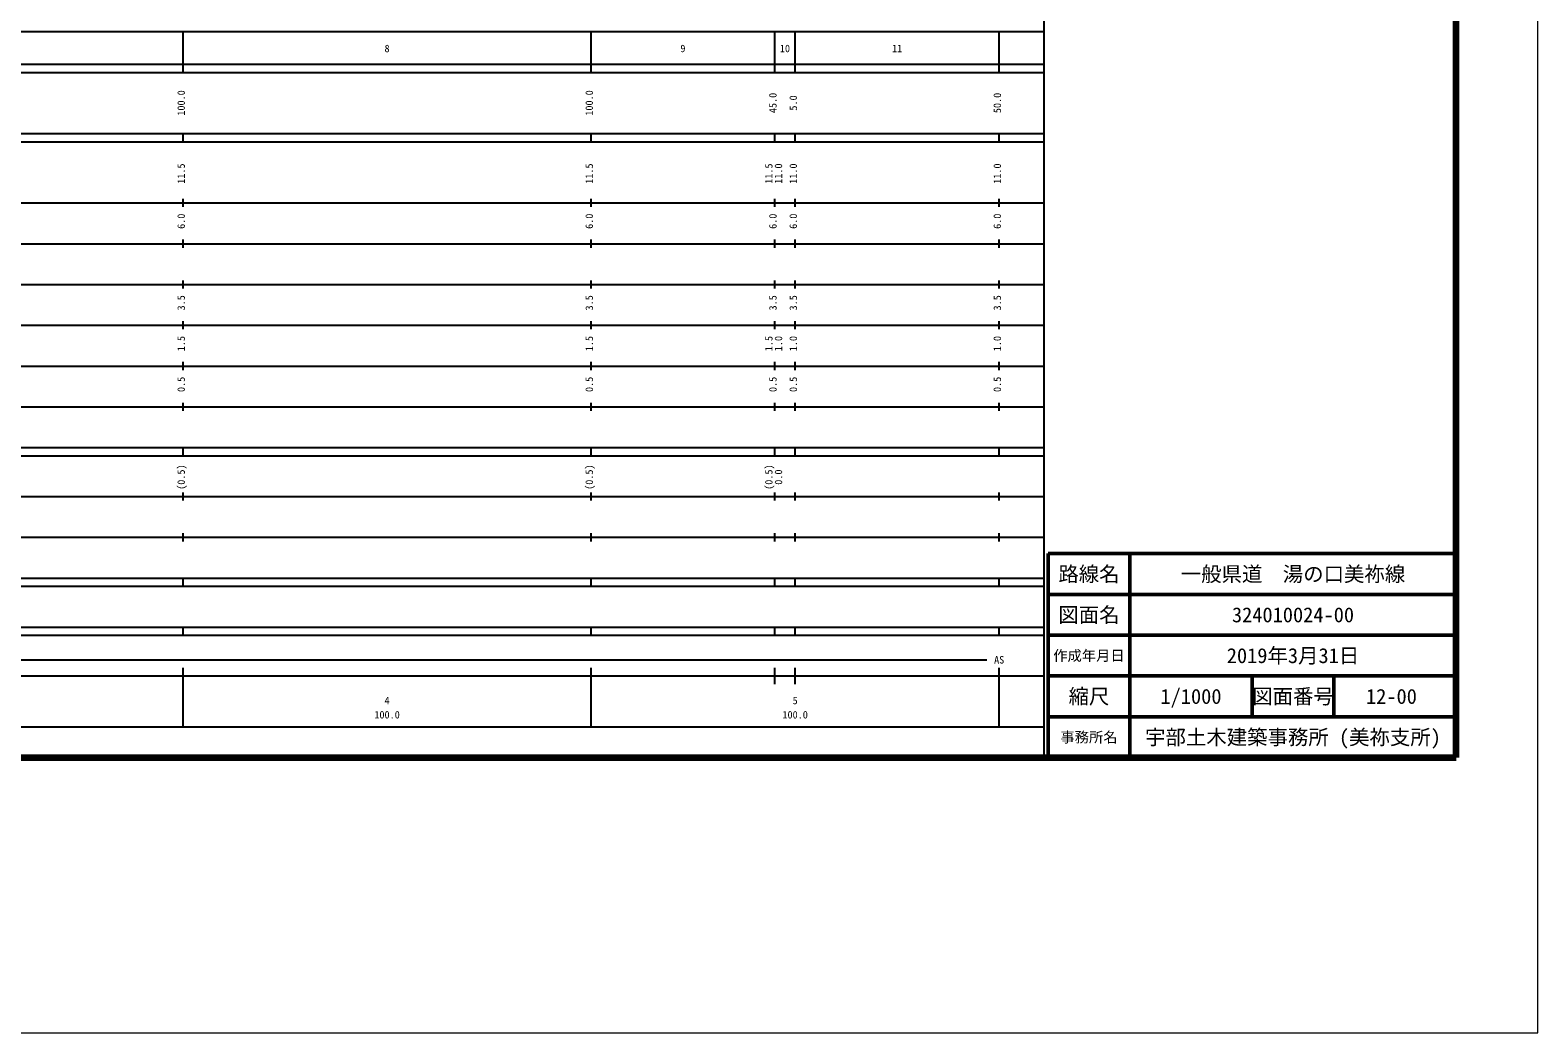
# Model space of a CAD drawing. Units: millimetres on the paper, enlarged 1000 times. Extents: x 0 to 700000, y -47500 to 447500.
# Drawn here: x 330536 to 700000, y -47500 to 198357 of the extents above; entities that cross this region are included whole.
import ezdxf
from ezdxf.enums import TextEntityAlignment as Align

# ---------------------------------------------------------------- set-up
doc = ezdxf.new("R2010")
doc.units = ezdxf.units.MM
doc.header["$LTSCALE"] = 1000
for name, color, linetype, lineweight in [('M-TTL-BAND', 7, 'Continuous', 25), ('M-TTL-LINE', 7, 'Continuous', 50), ('S-TTL', 7, 'Continuous', 25), ('作業レイヤ1', 7, 'Continuous', 13)]:
    doc.layers.add(name, color=color, linetype=linetype, lineweight=lineweight)
doc.layers.add('M-TTL-TXT', color=7, linetype='Continuous')
doc.styles.add('ＭＳ ゴシック', font='')
doc.styles.get('ＭＳ ゴシック').set_extended_font_data('MS Gothic')

msp = doc.modelspace()

# ---------------------------------------------------------------- linework, layer by layer
at = {"layer": 'M-TTL-BAND'}
for p, q in [((579000, 20000), (579000, 370000)), ((68000, 198000), (579000, 198000)), ((368000, 188000), (368000, 198000)), ((468000, 188000), (468000, 198000)), ((513000, 188000), (513000, 198000)), ((518000, 188000), (518000, 198000)), ((568000, 188000), (568000, 198000)), ((40000, 190000), (579000, 190000)), ((40000, 188000), (579000, 188000)), ((40000, 173000), (579000, 173000)), ((40000, 171000), (579000, 171000)), ((368000, 171000), (368000, 173000)), ((468000, 171000), (468000, 173000)), ((513000, 171000), (513000, 173000)), ((518000, 171000), (518000, 173000)), ((568000, 171000), (568000, 173000)), ((40000, 156000), (579000, 156000)), ((368000, 155000), (368000, 157000)), ((468000, 155000), (468000, 157000)), ((513000, 155000), (513000, 157000)), ((518000, 155000), (518000, 157000)), ((568000, 155000), (568000, 157000)), ((46000, 146000), (579000, 146000)), ((368000, 145000), (368000, 147000)), ((468000, 145000), (468000, 147000)), ((513000, 145000), (513000, 147000)), ((518000, 145000), (518000, 147000)), ((568000, 145000), (568000, 147000)), ((368000, 135000), (368000, 137000)), ((468000, 135000), (468000, 137000)), ((513000, 135000), (513000, 137000)), ((518000, 135000), (518000, 137000)), ((568000, 135000), (568000, 137000)), ((52000, 136000), (579000, 136000)), ((46000, 126000), (579000, 126000)), ((368000, 125000), (368000, 127000)), ((468000, 125000), (468000, 127000)), ((513000, 125000), (513000, 127000)), ((518000, 125000), (518000, 127000)), ((568000, 125000), (568000, 127000)), ((52000, 116000), (579000, 116000)), ((368000, 115000), (368000, 117000)), ((468000, 115000), (468000, 117000)), ((513000, 115000), (513000, 117000)), ((518000, 115000), (518000, 117000)), ((568000, 115000), (568000, 117000)), ((46000, 106000), (579000, 106000)), ((368000, 105000), (368000, 107000)), ((468000, 105000), (468000, 107000)), ((513000, 105000), (513000, 107000)), ((518000, 105000), (518000, 107000)), ((568000, 105000), (568000, 107000)), ((40000, 96000), (579000, 96000)), ((40000, 94000), (579000, 94000)), ((368000, 94000), (368000, 96000)), ((468000, 94000), (468000, 96000)), ((513000, 94000), (513000, 96000)), ((518000, 94000), (518000, 96000)), ((568000, 94000), (568000, 96000)), ((368000, 83000), (368000, 85000)), ((468000, 83000), (468000, 85000)), ((513000, 83000), (513000, 85000)), ((518000, 83000), (518000, 85000)), ((568000, 83000), (568000, 85000)), ((49000, 84000), (579000, 84000)), ((40000, 74000), (579000, 74000)), ((368000, 73000), (368000, 75000)), ((468000, 73000), (468000, 75000)), ((513000, 73000), (513000, 75000)), ((518000, 73000), (518000, 75000)), ((568000, 73000), (568000, 75000)), ((40000, 64000), (579000, 64000)), ((368000, 62000), (368000, 64000)), ((468000, 62000), (468000, 64000)), ((513000, 62000), (513000, 64000)), ((518000, 62000), (518000, 64000)), ((568000, 62000), (568000, 64000)), ((40000, 62000), (579000, 62000)), ((40000, 52000), (579000, 52000)), ((368000, 50000), (368000, 52000)), ((468000, 50000), (468000, 52000)), ((513000, 50000), (513000, 52000)), ((518000, 50000), (518000, 52000)), ((568000, 50000), (568000, 52000)), ((40000, 50000), (579000, 50000)), ((71000, 44000), (565000, 44000)), ((368000, 27500), (368000, 42000)), ((468000, 27500), (468000, 42000)), ((513000, 38000), (513000, 42000)), ((518000, 38000), (518000, 42000)), ((568000, 27500), (568000, 42000)), ((40000, 40000), (579000, 40000)), ((68000, 27500), (579000, 27500))]:
    msp.add_line(p, q, dxfattribs=at)
at = {"layer": 'M-TTL-LINE'}
for p, q in [((600000, 70000), (600000, 20000)), ((680000, 60000), (580000, 60000)), ((680000, 50000), (580000, 50000)), ((680000, 40000), (580000, 40000)), ((630000, 40000), (630000, 30000)), ((650000, 40000), (650000, 30000)), ((680000, 30000), (580000, 30000))]:
    msp.add_line(p, q, dxfattribs=at)
at = {"layer": 'S-TTL', "color": 2, "lineweight": 140}
for p, q in [((680000, 20000), (680000, 380000)), ((40000, 20000), (680000, 20000))]:
    msp.add_line(p, q, dxfattribs=at)
at = {"layer": 'S-TTL', "color": 2, "lineweight": 50}
for p, q in [((680000, 70000), (580000, 70000)), ((580000, 70000), (580000, 20000))]:
    msp.add_line(p, q, dxfattribs=at)
at = {"layer": '作業レイヤ1'}
msp.add_lwpolyline([(0, -47500), (700000, -47500), (700000, 447500), (0, 447500)], close=True, dxfattribs=at)

# ---------------------------------------------------------------- texts
at = {"layer": 'M-TTL-BAND', "style": 'ＭＳ ゴシック'}
for s, p in [('8', (418000, 192405)), ('9', (490500, 192405)), ('10', (515500, 192405)), ('11', (543000, 192405)), ('AS', (568000, 42500)), ('4', (418000, 32523)), ('5', (518000, 32523)), ('100.0', (418000, 29033)), ('100.0', (518000, 29033))]:
    msp.add_text(s, height=1833, dxfattribs=at).set_placement(p, align=Align.BOTTOM_CENTER)
for s, p in [('100.0', (369000, 180500)), ('100.0', (469000, 180500)), ('45.0', (514000, 180500)), ('5.0', (519000, 180500)), ('50.0', (569000, 180500)), ('11.5', (369000, 163174)), ('11.5', (469000, 163174)), ('11.5', (513000, 163174)), ('11.0', (515370, 163174)), ('11.0', (519000, 163174)), ('11.0', (569000, 163174)), ('6.0', (369000, 151500)), ('6.0', (469000, 151500)), ('6.0', (514000, 151500)), ('6.0', (519000, 151500)), ('6.0', (569000, 151500)), ('3.5', (369000, 131500)), ('3.5', (469000, 131500)), ('3.5', (514000, 131500)), ('3.5', (519000, 131500)), ('3.5', (569000, 131500)), ('1.5', (369000, 121500)), ('1.5', (469000, 121500)), ('1.5', (513000, 121500)), ('1.0', (515370, 121500)), ('1.0', (519000, 121500)), ('1.0', (569000, 121500)), ('0.5', (369000, 111500)), ('0.5', (469000, 111500)), ('0.5', (514000, 111500)), ('0.5', (519000, 111500)), ('0.5', (569000, 111500)), ('(0.5)', (369000, 88764)), ('(0.5)', (469000, 88764)), ('(0.5)', (513000, 88764)), ('0.0', (515370, 88764))]:
    msp.add_text(s, height=1833, rotation=90, dxfattribs=at).set_placement(p, align=Align.BOTTOM_CENTER)
at = {"layer": 'M-TTL-TXT', "style": 'ＭＳ ゴシック'}
for s, height, p in [('路線名', 3666, (590000, 65000)), ('路線名', 3666, (590000, 65000)), ('一般県道\u3000湯の口美祢線', 3666, (640000, 65000)), ('図面名', 3666, (590000, 55000)), ('図面名', 3666, (590000, 55000)), ('324010024-00', 3666, (640000, 55000)), ('作成年月日', 2566, (590000, 45000)), ('作成年月日', 2566, (590000, 45000)), ('2019年3月31日', 3666, (640000, 45000)), ('縮尺', 3666, (590000, 35000)), ('縮尺', 3666, (590000, 35000)), ('1/1000', 3666, (615000, 35000)), ('図面番号', 3666, (640000, 35000)), ('図面番号', 3666, (640000, 35000)), ('12-00', 3666, (664125, 35000)), ('事務所名', 2566, (590000, 25000)), ('事務所名', 2566, (590000, 25000)), ('宇部土木建築事務所 (美祢支所)', 3666, (640000, 25000))]:
    msp.add_text(s, height=height, dxfattribs=at).set_placement(p, align=Align.MIDDLE_CENTER)

doc.saveas('drawing.dxf')
